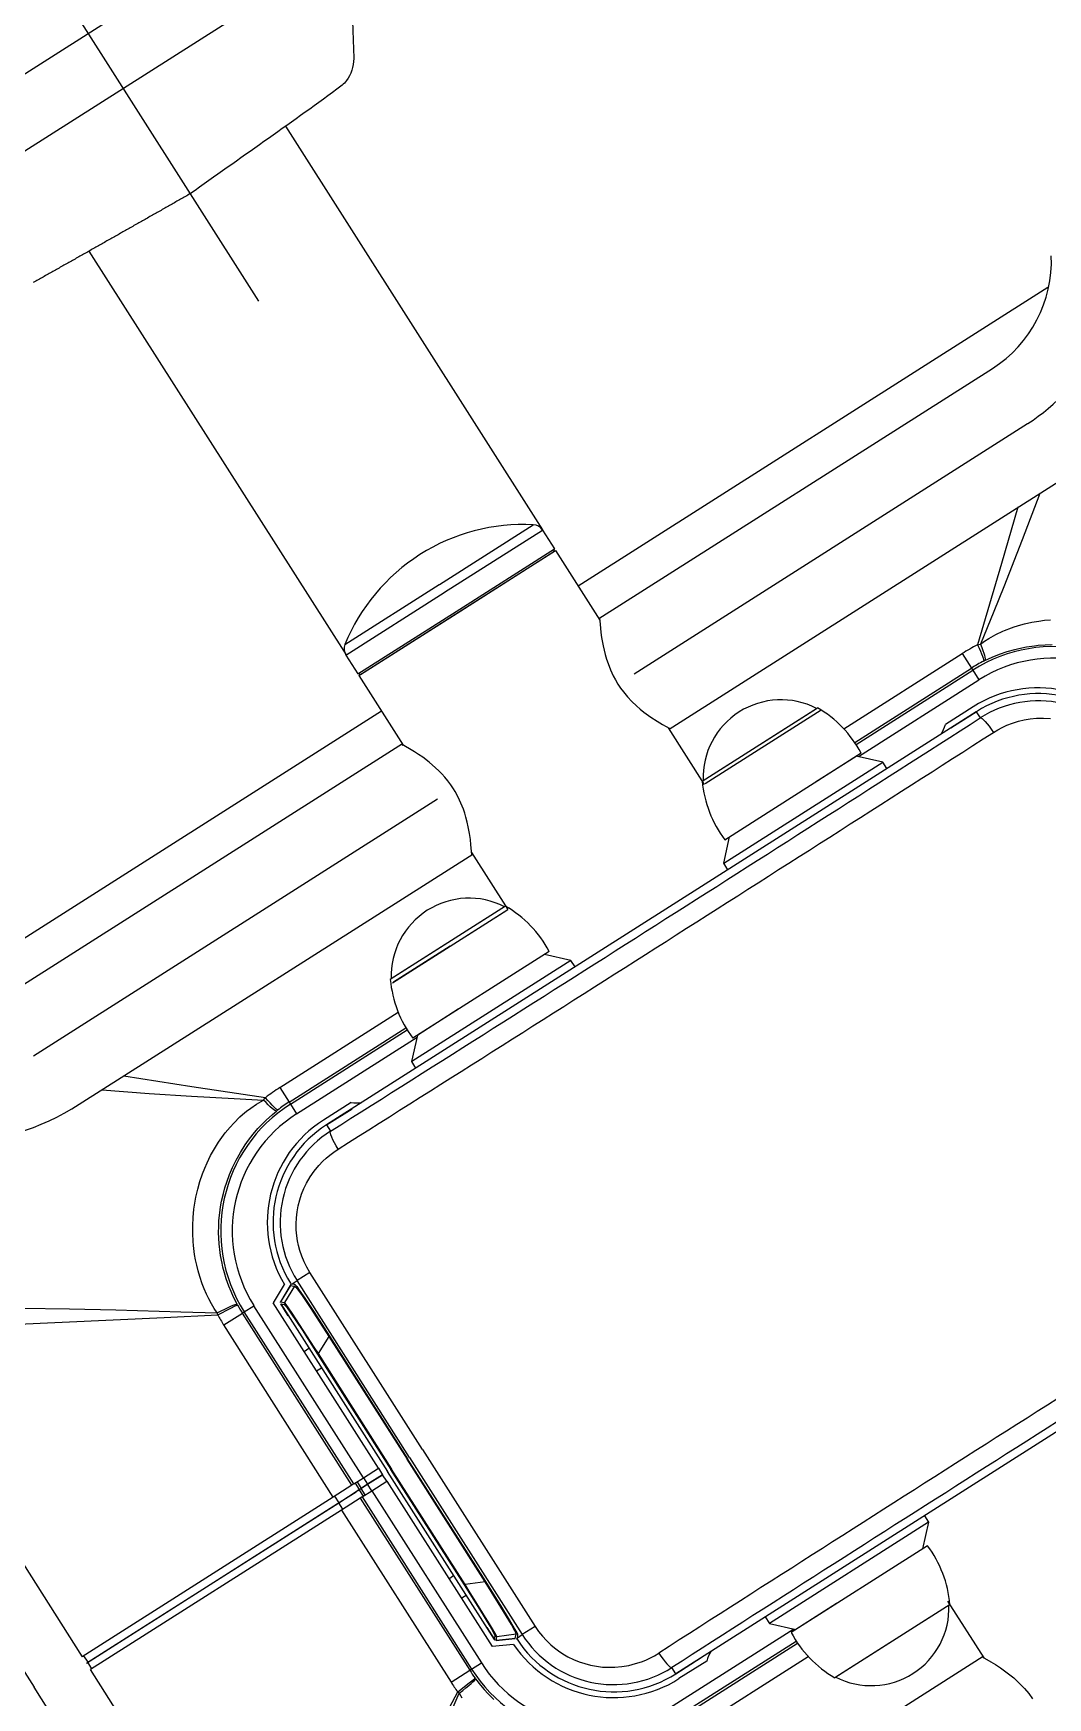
# Model space of a CAD drawing. Header units: millimetres. Extents: x 1145859089 to 1147511753, y -1047484727 to -1047247487.
# Drawn here: x 1146988969 to 1146989232.4, y -1047438780.4 to -1047438348 of the extents above; entities that cross this region are included whole.
import ezdxf
from ezdxf.xclip import XClip

# ---------------------------------------------------------------- set-up
doc = ezdxf.new("R2010")
doc.units = ezdxf.units.MM
doc.header["$LTSCALE"] = 100
doc.header["$MEASUREMENT"] = 0
doc.header["$XCLIPFRAME"] = 2
doc.linetypes.add('단지배치도$0$CENTER', pattern=[31, 30, -0.5, 0, -0.5])
doc.layers.get('0').update_dxf_attribs({"linetype": 'CONTINUOUS'})
doc.layers.add('XREF', color=135, linetype='CONTINUOUS')
doc.layers.add('단지배치도$0$W240910', color=135, linetype='CONTINUOUS')

# ---------------------------------------------------------------- blocks, each defined once
blk = doc.blocks.new('단지배치도$0$zw$9902')
at = {"layer": '단지배치도$0$W240910', "linetype": '단지배치도$0$CENTER', "ltscale": 50}
blk.add_line((59288.35, -67048.28), (58959.66, -66531.63), dxfattribs=at)
at = {"layer": '단지배치도$0$W240910', "linetype": '단지배치도$0$CENTER', "ltscale": 20}
for p, q in [((59044.92, -67105.32), (59443.17, -66851.96)), ((59385.78, -67145.08), (59487.98, -67080.06)), ((59229.78, -67244.32), (59334.74, -67177.55))]:
    blk.add_line(p, q, dxfattribs=at)
at = {"layer": '단지배치도$0$W240910', "linetype": 'ByBlock', "ltscale": 20}
for p, q in [((59285.18, -66972.62), (59221.08, -67013.4)), ((59295.28, -67002.82), (59362.01, -67107.7)), ((59244.21, -67035.26), (59310.96, -67140.18)), ((59493.19, -67044.74), (59371.25, -67122.32)), ((59376.66, -67130.73), (59478.86, -67065.71)), ((59394.91, -67159.42), (59497.11, -67094.4)), ((59491.11, -67098.22), (59486.53, -67110.26)), ((59485.47, -67101.8), (59481.18, -67116.4)), ((59335.25, -67121.83), (59359.59, -67106.34)), ((59336.57, -67123.88), (59361.97, -67107.73)), ((59361.97, -67107.73), (59365.08, -67112.61)), ((59314.3, -67145.51), (59365.35, -67113.04)), ((59339.56, -67128.85), (59365.08, -67112.61)), ((59364.93, -67113.31), (59365.08, -67112.61)), ((59365.35, -67113.04), (59376.86, -67131.14)), ((59486.53, -67110.26), (59481.77, -67122.44)), ((59339.83, -67129.27), (59364.93, -67113.31)), ((59481.18, -67116.4), (59474.96, -67137.55)), ((59335.13, -67121.9), (59335.25, -67121.83)), ((59310.68, -67137.46), (59335.13, -67121.9)), ((59310.92, -67140.2), (59336.45, -67123.96)), ((59336.45, -67123.96), (59336.57, -67123.88)), ((59481.77, -67122.44), (59479.19, -67128.88)), ((59314.03, -67145.09), (59339.56, -67128.85)), ((59314.72, -67145.24), (59339.83, -67129.27)), ((59479.19, -67128.88), (59475.73, -67137.37)), ((59376.86, -67131.13), (59376.83, -67130.62)), ((59376.83, -67130.62), (59376.94, -67132.21)), ((59376.94, -67132.21), (59377.17, -67134.36)), ((59377.17, -67134.36), (59377.35, -67135.67)), ((59479.69, -67134.89), (59481.51, -67134.01)), ((59481.51, -67134.01), (59481.94, -67133.82)), ((59481.94, -67133.82), (59483.82, -67133.08)), ((59483.82, -67133.08), (59484.46, -67132.86)), ((59484.46, -67132.86), (59486.24, -67132.32)), ((59486.24, -67132.32), (59487.18, -67132.07)), ((59487.18, -67132.07), (59489.03, -67131.67)), ((59489.03, -67131.67), (59490.9, -67131.35)), ((59490.9, -67131.35), (59492.39, -67131.17)), ((59492.39, -67131.17), (59493.9, -67131.05)), ((59377.35, -67135.67), (59377.73, -67137.83)), ((59377.73, -67137.83), (59378.25, -67140.02)), ((59474.96, -67137.55), (59475.73, -67137.37)), ((59475.73, -67137.37), (59476.81, -67136.6)), ((59476.81, -67136.6), (59477.93, -67135.88)), ((59477.93, -67135.88), (59479.69, -67134.89)), ((59482.68, -67139.29), (59484.68, -67138.72)), ((59484.68, -67138.72), (59485.66, -67138.48)), ((59485.66, -67138.48), (59487.69, -67138.07)), ((59487.69, -67138.07), (59489.73, -67137.76)), ((59489.73, -67137.76), (59490.75, -67137.65)), ((59490.75, -67137.65), (59492.55, -67137.51)), ((59492.55, -67137.51), (59494.35, -67137.46)), ((59310.92, -67140.2), (59314.03, -67145.09)), ((59378.25, -67140.02), (59378.6, -67141.22)), ((59378.6, -67141.22), (59379, -67142.42)), ((59379, -67142.42), (59379.62, -67144.01)), ((59440.26, -67159.37), (59470.98, -67139.82)), ((59470.98, -67139.82), (59473.38, -67143.59)), ((59476.56, -67141.77), (59476.9, -67141.6)), ((59476.9, -67141.6), (59478.78, -67140.74)), ((59478.78, -67140.74), (59480.71, -67139.96)), ((59480.71, -67139.96), (59482.68, -67139.29)), ((59314.72, -67145.24), (59314.03, -67145.09)), ((59314.3, -67145.51), (59325.82, -67163.61)), ((59379.62, -67144.01), (59380.35, -67145.57)), ((59380.35, -67145.57), (59380.94, -67146.67)), ((59380.94, -67146.67), (59381.59, -67147.74)), ((59381.59, -67147.74), (59382.27, -67148.77)), ((59443.06, -67162.87), (59473.38, -67143.59)), ((59443.42, -67163.4), (59473.72, -67144.12)), ((59444.02, -67166.57), (59475.33, -67146.65)), ((59473.38, -67143.59), (59473.72, -67144.12)), ((59473.72, -67144.12), (59475.33, -67146.65)), ((59382.27, -67148.77), (59383.01, -67149.76)), ((59383.01, -67149.76), (59384.08, -67151.04)), ((59384.08, -67151.04), (59385.23, -67152.26)), ((59320.21, -67154.79), (59198.27, -67232.37)), ((59385.23, -67152.26), (59386.44, -67153.4)), ((59386.44, -67153.4), (59387.38, -67154.22)), ((59387.38, -67154.22), (59388.34, -67154.99)), ((59388.34, -67154.99), (59390.12, -67156.29)), ((59390.12, -67156.29), (59391.77, -67157.38)), ((59403.46, -67172.94), (59433.41, -67153.89)), ((59403.46, -67172.94), (59433.15, -67154.05)), ((59434.36, -67154.47), (59404.26, -67173.62)), ((59474.65, -67154.91), (59445.12, -67173.7)), ((59473.85, -67153.64), (59466.65, -67158.22)), ((59468.05, -67159.11), (59474.65, -67154.91)), ((59474.65, -67154.91), (59475.68, -67156.53)), ((59391.77, -67157.38), (59393.18, -67158.24)), ((59393.18, -67158.24), (59395.08, -67159.31)), ((59394.63, -67159.06), (59404, -67173.79)), ((59395.08, -67159.31), (59394.63, -67159.06)), ((59479.08, -67160.29), (59480.21, -67159.61)), ((59480.21, -67159.61), (59481.38, -67159)), ((59481.38, -67159), (59482.58, -67158.45)), ((59482.58, -67158.45), (59484.06, -67157.88)), ((59484.06, -67157.88), (59485.57, -67157.41)), ((59485.57, -67157.41), (59487.11, -67157.04)), ((59487.11, -67157.04), (59488.67, -67156.78)), ((59488.67, -67156.78), (59490.24, -67156.63)), ((59490.24, -67156.63), (59492.08, -67156.59)), ((59492.08, -67156.59), (59493.92, -67156.69)), ((59223.41, -67228.23), (59325.61, -67163.21)), ((59327.48, -67164.56), (59325.36, -67163.36)), ((59325.36, -67163.36), (59325.81, -67163.61)), ((59328.72, -67165.32), (59327.48, -67164.56)), ((59329.76, -67166), (59328.72, -67165.32)), ((59330.87, -67166.76), (59329.76, -67166)), ((59332.54, -67168.03), (59330.87, -67166.76)), ((59334.22, -67169.46), (59332.54, -67168.03)), ((59335.03, -67170.23), (59334.22, -67169.46)), ((59409.04, -67194.28), (59450.38, -67167.98)), ((59409.3, -67188.19), (59444.74, -67165.64)), ((59432.93, -67173.16), (59443.48, -67166.45)), ((59450.38, -67167.98), (59443.48, -67166.45)), ((59451.45, -67169.67), (59450.38, -67167.98)), ((59445.12, -67173.7), (59305.91, -67262.26)), ((59335.82, -67171.03), (59335.03, -67170.23)), ((59336.65, -67171.95), (59335.82, -67171.03)), ((59337.43, -67172.91), (59336.65, -67171.95)), ((59338.17, -67173.9), (59337.43, -67172.91)), ((59338.86, -67174.93), (59338.17, -67173.9)), ((59339.28, -67175.62), (59338.86, -67174.93)), ((59340.09, -67177.1), (59339.28, -67175.62)), ((59340.82, -67178.66), (59340.09, -67177.1)), ((59341.44, -67180.25), (59340.82, -67178.66)), ((59341.8, -67181.29), (59341.44, -67180.25)), ((59342.11, -67182.33), (59341.8, -67181.29)), ((59342.44, -67183.6), (59342.11, -67182.33)), ((59342.72, -67184.84), (59342.44, -67183.6)), ((59343.03, -67186.54), (59342.72, -67184.84)), ((59343.25, -67188.09), (59343.03, -67186.54)), ((59343.41, -67189.46), (59343.25, -67188.09)), ((59343.61, -67192.05), (59343.41, -67189.46)), ((59409.04, -67194.28), (59410.57, -67187.38)), ((59241.66, -67256.91), (59343.86, -67191.89)), ((59343.58, -67191.53), (59352.95, -67206.26)), ((59343.58, -67191.54), (59343.61, -67192.05)), ((59410.11, -67195.97), (59409.04, -67194.28)), ((59352.41, -67205.42), (59322.46, -67224.47)), ((59352.41, -67205.42), (59322.72, -67224.3)), ((59337.97, -67215.79), (59352.95, -67206.26)), ((59337.97, -67215.79), (59352.69, -67206.43)), ((59323, -67225.31), (59337.97, -67215.79)), ((59337.97, -67215.79), (59323.26, -67225.15)), ((59369.38, -67219.51), (59328.04, -67245.81)), ((59363.74, -67217.17), (59328.31, -67239.72)), ((59369.38, -67219.51), (59362.48, -67217.98)), ((59370.45, -67221.2), (59369.38, -67219.51)), ((59293.8, -67252.54), (59324.52, -67233)), ((59340.12, -67232.2), (59329.57, -67238.91)), ((59296.2, -67256.31), (59326.51, -67237.02)), ((59296.54, -67256.84), (59326.84, -67237.57)), ((59298.14, -67259.37), (59329.45, -67239.46)), ((59328.04, -67245.81), (59329.57, -67238.91)), ((59329.11, -67247.5), (59328.04, -67245.81)), ((59253.22, -67249.55), (59270.91, -67252.26)), ((59247.59, -67253.14), (59259.83, -67254.06)), ((59259.83, -67254.06), (59270.87, -67254.79)), ((59270.87, -67254.79), (59281.9, -67255.42)), ((59270.91, -67252.26), (59290.05, -67255.18)), ((59281.9, -67255.42), (59289.57, -67255.8)), ((59287.74, -67256.88), (59289.57, -67255.8)), ((59289.57, -67255.8), (59290.05, -67255.18)), ((59293.8, -67252.54), (59296.2, -67256.31)), ((59281.79, -67261.8), (59283.41, -67260.2)), ((59283.41, -67260.2), (59284.1, -67259.59)), ((59284.1, -67259.59), (59285.15, -67258.72)), ((59285.15, -67258.72), (59286.23, -67257.9)), ((59286.23, -67257.9), (59287.74, -67256.88)), ((59290.21, -67261.02), (59291.83, -67259.55)), ((59291.83, -67259.55), (59292.91, -67258.65)), ((59292.91, -67258.65), (59293.2, -67258.42)), ((59296.2, -67256.31), (59296.54, -67256.84)), ((59296.54, -67256.84), (59298.14, -67259.37)), ((59312.3, -67256.41), (59305.1, -67261)), ((59305.91, -67262.26), (59312.52, -67258.06)), ((59278.71, -67265.5), (59279.6, -67264.33)), ((59279.6, -67264.33), (59280.86, -67262.81)), ((59280.86, -67262.81), (59281.79, -67261.8)), ((59286.83, -67264.69), (59288.08, -67263.22)), ((59288.08, -67263.22), (59288.6, -67262.65)), ((59288.6, -67262.65), (59290.21, -67261.02)), ((59305.91, -67262.26), (59306.94, -67263.88)), ((59276.28, -67269.33), (59277.05, -67268)), ((59277.05, -67268), (59277.88, -67266.71)), ((59277.88, -67266.71), (59278.71, -67265.5)), ((59283.52, -67269.42), (59284.76, -67267.47)), ((59284.76, -67267.47), (59285.65, -67266.21)), ((59285.65, -67266.21), (59286.83, -67264.69)), ((59307.8, -67269.3), (59308.91, -67268.55)), ((59274.27, -67273.51), (59274.89, -67272.09)), ((59274.89, -67272.09), (59275.8, -67270.23)), ((59275.8, -67270.23), (59276.28, -67269.33)), ((59281.49, -67273.29), (59282.39, -67271.43)), ((59282.39, -67271.43), (59283.52, -67269.42)), ((59302.7, -67274.26), (59303.87, -67272.83)), ((59303.87, -67272.83), (59304.96, -67271.68)), ((59304.96, -67271.68), (59305.83, -67270.87)), ((59305.83, -67270.87), (59306.73, -67270.11)), ((59306.73, -67270.11), (59307.8, -67269.3)), ((59272.45, -67278.98), (59273.03, -67276.95)), ((59273.03, -67276.95), (59273.7, -67274.96)), ((59273.7, -67274.96), (59274.27, -67273.51)), ((59279.51, -67278.57), (59279.97, -67277.11)), ((59279.97, -67277.11), (59280.68, -67275.18)), ((59280.68, -67275.18), (59281.49, -67273.29)), ((59300.03, -67278.78), (59300.72, -67277.37)), ((59300.72, -67277.37), (59301.65, -67275.77)), ((59301.65, -67275.77), (59302.7, -67274.26)), ((59271.69, -67282.59), (59271.98, -67281.04)), ((59271.98, -67281.04), (59272.45, -67278.98)), ((59278.65, -67282.07), (59279.1, -67280.06)), ((59279.1, -67280.06), (59279.51, -67278.57)), ((59298.55, -67283.26), (59298.94, -67281.74)), ((59298.94, -67281.74), (59299.44, -67280.24)), ((59299.44, -67280.24), (59300.03, -67278.78)), ((59271.25, -67286.28), (59271.46, -67284.16)), ((59271.46, -67284.16), (59271.69, -67282.59)), ((59277.97, -67287.13), (59278.16, -67285.1)), ((59278.16, -67285.1), (59278.38, -67283.58)), ((59278.38, -67283.58), (59278.65, -67282.07)), ((59298.08, -67286.37), (59298.26, -67284.81)), ((59298.26, -67284.81), (59298.55, -67283.26)), ((59271.14, -67288.39), (59271.25, -67286.28)), ((59271.14, -67290.49), (59271.14, -67288.39)), ((59271.25, -67292.58), (59271.14, -67290.49)), ((59277.88, -67290.17), (59277.9, -67288.65)), ((59277.92, -67291.69), (59277.88, -67290.17)), ((59277.9, -67288.65), (59277.97, -67287.13)), ((59298.01, -67287.94), (59298.08, -67286.37)), ((59298.04, -67289.51), (59298.01, -67287.94)), ((59298.18, -67291.07), (59298.04, -67289.51)), ((59271.34, -67293.62), (59271.25, -67292.58)), ((59271.64, -67295.92), (59271.34, -67293.62)), ((59278.02, -67293.19), (59277.92, -67291.69)), ((59278.27, -67295.43), (59278.02, -67293.19)), ((59298.37, -67292.36), (59298.18, -67291.07)), ((59298.64, -67293.63), (59298.37, -67292.36)), ((59298.98, -67294.89), (59298.64, -67293.63)), ((59271.88, -67297.33), (59271.64, -67295.92)), ((59272.18, -67298.7), (59271.88, -67297.33)), ((59272.55, -67300.17), (59272.18, -67298.7)), ((59278.38, -67296.18), (59278.27, -67295.43)), ((59278.77, -67298.22), (59278.38, -67296.18)), ((59279, -67299.23), (59278.77, -67298.22)), ((59299.49, -67296.38), (59298.98, -67294.89)), ((59300.09, -67297.82), (59299.49, -67296.38)), ((59300.79, -67299.22), (59300.09, -67297.82)), ((59272.97, -67301.63), (59272.55, -67300.17)), ((59273.62, -67303.54), (59272.97, -67301.63)), ((59279.39, -67300.73), (59279, -67299.23)), ((59279.84, -67302.21), (59279.39, -67300.73)), ((59280.54, -67304.16), (59279.84, -67302.21)), ((59296.54, -67303.42), (59296.96, -67303.51)), ((59296.96, -67303.51), (59298.24, -67302.7)), ((59301.58, -67300.57), (59298.24, -67302.7)), ((59327.49, -67348.68), (59298.24, -67302.7)), ((59301.58, -67300.57), (59300.79, -67299.22)), ((59330.84, -67346.55), (59301.58, -67300.57)), ((59274.15, -67304.87), (59273.62, -67303.54)), ((59274.72, -67306.19), (59274.15, -67304.87)), ((59275.35, -67307.48), (59274.72, -67306.19)), ((59276.01, -67308.73), (59275.35, -67307.48)), ((59281.11, -67305.58), (59280.54, -67304.16)), ((59281.74, -67306.98), (59281.11, -67305.58)), ((59282.69, -67308.84), (59281.74, -67306.98)), ((59294.94, -67303.69), (59292.06, -67308.49)), ((59296.54, -67303.94), (59293.98, -67308.2)), ((59293.99, -67308.2), (59296.55, -67303.94)), ((59297.62, -67304.18), (59294.95, -67308.42)), ((59296.54, -67303.94), (59296.97, -67304.04)), ((59296.96, -67303.51), (59297.61, -67303.66)), ((59296.97, -67304.04), (59297.62, -67304.18)), ((59297.61, -67303.66), (59297.65, -67303.67)), ((59297.62, -67304.18), (59297.64, -67304.18)), ((59297.64, -67304.18), (59297.69, -67304.21)), ((59297.65, -67303.67), (59297.75, -67303.77)), ((59297.69, -67304.21), (59297.94, -67304.44)), ((59297.75, -67303.77), (59298.16, -67304.28)), ((59297.94, -67304.44), (59298.29, -67304.86)), ((59298.16, -67304.28), (59298.79, -67305.15)), ((59298.29, -67304.86), (59299.39, -67306.34)), ((59298.79, -67305.15), (59300.27, -67307.31)), ((59299.39, -67306.34), (59301.64, -67309.66)), ((59300.27, -67307.31), (59302.68, -67310.95)), ((59226.63, -67309.84), (59239.18, -67310.06)), ((59239.18, -67310.06), (59251.21, -67310.32)), ((59251.21, -67310.32), (59268.07, -67310.78)), ((59263.76, -67312.26), (59277.64, -67311.6)), ((59268.07, -67310.78), (59277.46, -67311.08)), ((59276.72, -67309.93), (59276.01, -67308.73)), ((59277.46, -67311.08), (59276.72, -67309.93)), ((59277.64, -67311.6), (59277.46, -67311.08)), ((59277.64, -67311.6), (59281.02, -67309.84)), ((59279.19, -67314.22), (59284.04, -67311.14)), ((59281.02, -67309.84), (59282.18, -67309.28)), ((59282.18, -67309.28), (59282.69, -67309.07)), ((59282.8, -67309.04), (59282.69, -67308.84)), ((59282.69, -67309.07), (59282.77, -67309.04)), ((59282.77, -67309.04), (59282.8, -67309.04)), ((59284.04, -67311.14), (59284.53, -67310.82)), ((59312.49, -67355.86), (59284.04, -67311.14)), ((59284.53, -67310.82), (59287.06, -67309.22)), ((59312.98, -67355.54), (59284.53, -67310.82)), ((59315.51, -67353.93), (59287.06, -67309.22)), ((59319.4, -67351.46), (59292.06, -67308.49)), ((59293.98, -67308.2), (59294.95, -67308.42)), ((59295.98, -67311.85), (59293.99, -67308.73)), ((59293.99, -67308.73), (59321.73, -67352.34)), ((59293.99, -67308.73), (59294.96, -67308.95)), ((59294.95, -67308.42), (59294.98, -67308.45)), ((59294.96, -67308.95), (59294.99, -67308.96)), ((59294.98, -67308.45), (59295.33, -67308.91)), ((59294.99, -67308.96), (59295.09, -67309.06)), ((59295.09, -67309.06), (59295.5, -67309.56)), ((59295.33, -67308.91), (59296.88, -67311.2)), ((59295.5, -67309.56), (59296.65, -67311.18)), ((59296.65, -67311.18), (59299.54, -67315.52)), ((59296.88, -67311.2), (59302.64, -67320.01)), ((59301.64, -67309.66), (59304.96, -67314.78)), ((59302.68, -67310.95), (59306.66, -67317.15)), ((59223.97, -67314.09), (59263.76, -67312.26)), ((59307.64, -67358.94), (59279.19, -67314.22)), ((59299.54, -67315.52), (59303.57, -67321.78)), ((59304.96, -67314.78), (59306.51, -67317.24)), ((59535.84, -67316.29), (59396.62, -67404.85)), ((59189.72, -67317.51), (59242.46, -67400.41)), ((59300.07, -67321.09), (59301.34, -67320.28)), ((59302.64, -67320.01), (59303.72, -67321.68)), ((59306.51, -67317.24), (59303.72, -67321.68)), ((59306.66, -67317.15), (59306.51, -67317.24)), ((59306.51, -67317.24), (59326.8, -67349.12)), ((59306.66, -67317.15), (59326.95, -67349.03)), ((59303.72, -67321.68), (59303.57, -67321.78)), ((59303.57, -67321.78), (59322.64, -67351.76)), ((59303.72, -67321.68), (59322.8, -67351.67)), ((59177.48, -67325.87), (59229.96, -67408.36)), ((59303.29, -67326.15), (59304.56, -67325.34)), ((59330.84, -67346.55), (59360.09, -67392.53)), ((59347.08, -67381), (59326.8, -67349.12)), ((59347.23, -67380.91), (59326.95, -67349.03)), ((59327.49, -67348.68), (59356.75, -67394.66)), ((59312.98, -67355.54), (59315.51, -67353.93)), ((59313.33, -67355.32), (59314.4, -67357.01)), ((59313.83, -67355.01), (59314.9, -67356.69)), ((59315.51, -67353.93), (59319.4, -67351.46)), ((59315.51, -67353.93), (59316.58, -67355.62)), ((59320.47, -67353.15), (59316.58, -67355.62)), ((59316.58, -67355.62), (59320.47, -67353.15)), ((59320.47, -67353.15), (59316.58, -67355.62)), ((59316.58, -67355.62), (59320.47, -67353.15)), ((59320.47, -67353.15), (59316.58, -67355.62)), ((59316.58, -67355.62), (59320.47, -67353.15)), ((59320.47, -67353.15), (59316.58, -67355.62)), ((59316.58, -67355.62), (59320.47, -67353.15)), ((59317.66, -67357.31), (59321.54, -67354.84)), ((59319.4, -67351.46), (59320.47, -67353.15)), ((59321.54, -67354.84), (59320.47, -67353.15)), ((59321.54, -67354.84), (59348.88, -67397.8)), ((59349.48, -67395.96), (59321.73, -67352.34)), ((59341.72, -67381.75), (59322.64, -67351.76)), ((59341.87, -67381.65), (59322.8, -67351.67)), ((59307.64, -67358.94), (59242.46, -67400.41)), ((59312.49, -67355.86), (59307.64, -67358.94)), ((59308, -67358.71), (59309.07, -67360.4)), ((59308.71, -67360.63), (59313.56, -67357.54)), ((59308.72, -67360.63), (59313.56, -67357.54)), ((59308.72, -67360.63), (59313.56, -67357.54)), ((59308.72, -67360.63), (59313.56, -67357.54)), ((59309.07, -67360.4), (59314.4, -67357.01)), ((59309.07, -67360.4), (59314.4, -67357.01)), ((59309.07, -67360.4), (59314.4, -67357.01)), ((59309.07, -67360.4), (59314.4, -67357.01)), ((59314.64, -67359.23), (59309.79, -67362.31)), ((59312.98, -67355.54), (59312.49, -67355.86)), ((59314.06, -67357.23), (59313.56, -67357.54)), ((59314.06, -67357.23), (59313.56, -67357.54)), ((59314.06, -67357.23), (59313.56, -67357.54)), ((59314.06, -67357.23), (59313.56, -67357.54)), ((59314.06, -67357.23), (59316.58, -67355.62)), ((59314.06, -67357.23), (59316.58, -67355.62)), ((59314.06, -67357.23), (59316.58, -67355.62)), ((59314.06, -67357.23), (59316.58, -67355.62)), ((59314.4, -67357.01), (59314.9, -67356.69)), ((59314.4, -67357.01), (59314.9, -67356.69)), ((59314.4, -67357.01), (59314.9, -67356.69)), ((59314.4, -67357.01), (59314.9, -67356.69)), ((59315.48, -67358.69), (59314.4, -67357.01)), ((59315.13, -67358.92), (59314.64, -67359.23)), ((59314.64, -67359.23), (59343.08, -67403.95)), ((59316.58, -67355.62), (59314.9, -67356.69)), ((59316.58, -67355.62), (59314.9, -67356.69)), ((59316.58, -67355.62), (59314.9, -67356.69)), ((59316.58, -67355.62), (59314.9, -67356.69)), ((59315.97, -67358.38), (59314.9, -67356.69)), ((59315.13, -67358.92), (59317.66, -67357.31)), ((59315.13, -67358.92), (59343.58, -67403.63)), ((59317.66, -67357.31), (59316.58, -67355.62)), ((59317.66, -67357.31), (59346.11, -67402.03)), ((59243.53, -67402.1), (59308.71, -67360.63)), ((59243.53, -67402.1), (59308.72, -67360.63)), ((59243.53, -67402.1), (59308.72, -67360.63)), ((59243.53, -67402.1), (59308.72, -67360.63)), ((59243.89, -67401.87), (59309.07, -67360.4)), ((59243.89, -67401.87), (59309.07, -67360.4)), ((59243.89, -67401.87), (59309.07, -67360.4)), ((59243.89, -67401.87), (59309.07, -67360.4)), ((59309.79, -67362.31), (59244.6, -67403.78)), ((59310.15, -67362.09), (59309.07, -67360.4)), ((59309.79, -67362.31), (59338.24, -67407.03)), ((59461.17, -67363.79), (59462.24, -67365.48)), ((59462.24, -67365.48), (59420.9, -67391.78)), ((59462.24, -67365.48), (59460.71, -67372.38)), ((59461.97, -67371.57), (59426.54, -67394.12)), ((59337.65, -67380.15), (59338.91, -67379.34)), ((59347.08, -67381), (59341.87, -67381.65)), ((59347.23, -67380.91), (59347.08, -67381)), ((59348.65, -67383.46), (59347.08, -67381)), ((59351.15, -67387.15), (59347.23, -67380.91)), ((59340.87, -67385.21), (59342.13, -67384.4)), ((59341.87, -67381.65), (59341.72, -67381.75)), ((59345.68, -67388.05), (59341.72, -67381.75)), ((59342.93, -67383.35), (59341.87, -67381.65)), ((59348.47, -67392.29), (59342.93, -67383.35)), ((59351.88, -67388.63), (59348.65, -67383.46)), ((59348.38, -67392.51), (59345.68, -67388.05)), ((59353.43, -67390.86), (59351.15, -67387.15)), ((59353.93, -67392.08), (59351.88, -67388.63)), ((59438.35, -67386.6), (59427.8, -67393.31)), ((59467.82, -67386.82), (59437.87, -67405.87)), ((59467.82, -67386.82), (59438.13, -67405.71)), ((59476.65, -67400.7), (59467.28, -67385.97)), ((59347.5, -67392.84), (59349.48, -67395.95)), ((59349.37, -67394.24), (59348.38, -67392.51)), ((59349.88, -67394.67), (59348.47, -67392.29)), ((59349.65, -67394.82), (59349.37, -67394.24)), ((59354.76, -67393.12), (59353.43, -67390.86)), ((59354.81, -67393.7), (59353.93, -67392.08)), ((59355.28, -67394.07), (59354.76, -67393.12)), ((59355.04, -67394.19), (59354.81, -67393.7)), ((59355.15, -67394.52), (59355.04, -67394.19)), ((59355.57, -67394.65), (59355.28, -67394.07)), ((59360.09, -67392.53), (59356.75, -67394.66)), ((59360.09, -67392.53), (59360.98, -67393.83)), ((59360.98, -67393.83), (59361.95, -67395.05)), ((59395.95, -67413.11), (59427.26, -67393.19)), ((59419.82, -67390.09), (59420.9, -67391.78)), ((59420.9, -67391.78), (59427.8, -67393.31)), ((59354.45, -67397.23), (59348.88, -67397.8)), ((59349.48, -67395.96), (59349.7, -67394.99)), ((59349.7, -67394.95), (59349.65, -67394.82)), ((59349.7, -67394.99), (59349.7, -67394.95)), ((59350.16, -67395.18), (59349.88, -67394.67)), ((59349.95, -67396.19), (59350.17, -67395.21)), ((59354.9, -67395.67), (59349.95, -67396.19)), ((59349.96, -67396.18), (59354.91, -67395.67)), ((59350.17, -67395.21), (59350.16, -67395.18)), ((59355.14, -67394.59), (59350.17, -67395.21)), ((59354.9, -67395.67), (59354.99, -67395.25)), ((59354.99, -67395.25), (59355.14, -67394.59)), ((59355.14, -67394.59), (59355.15, -67394.58)), ((59355.15, -67394.58), (59355.15, -67394.52)), ((59355.37, -67395.9), (59355.47, -67395.48)), ((59355.47, -67395.48), (59356.75, -67394.66)), ((59355.47, -67395.48), (59355.61, -67394.82)), ((59355.61, -67394.79), (59355.57, -67394.65)), ((59355.61, -67394.82), (59355.61, -67394.79)), ((59361.95, -67395.05), (59363, -67396.21)), ((59363, -67396.21), (59364.13, -67397.3)), ((59364.13, -67397.3), (59365.13, -67398.14)), ((59365.13, -67398.14), (59366.17, -67398.92)), ((59397.56, -67415.64), (59427.86, -67396.36)), ((59397.9, -67416.17), (59428.21, -67396.89)), ((59242.82, -67400.18), (59243.89, -67401.87)), ((59244.96, -67403.55), (59243.89, -67401.87)), ((59343.58, -67403.63), (59346.11, -67402.03)), ((59366.17, -67398.92), (59367.25, -67399.65)), ((59367.25, -67399.65), (59368.61, -67400.43)), ((59368.61, -67400.43), (59370.02, -67401.13)), ((59370.02, -67401.13), (59371.47, -67401.72)), ((59371.47, -67401.72), (59372.96, -67402.22)), ((59372.96, -67402.22), (59374.48, -67402.62)), ((59374.24, -67465.31), (59476.44, -67400.29)), ((59374.48, -67402.62), (59376.03, -67402.91)), ((59376.03, -67402.91), (59377.59, -67403.09)), ((59382.58, -67402.98), (59384.4, -67402.67)), ((59384.4, -67402.67), (59386.18, -67402.22)), ((59386.18, -67402.22), (59387.69, -67401.72)), ((59387.69, -67401.72), (59388.79, -67401.28)), ((59388.79, -67401.28), (59389.87, -67400.78)), ((59389.87, -67400.78), (59391.05, -67400.16)), ((59391.05, -67400.16), (59392.2, -67399.47)), ((59396.63, -67404.85), (59403.23, -67400.65)), ((59404.63, -67401.54), (59397.43, -67406.12)), ((59400.29, -67419.94), (59431.02, -67400.39)), ((59476.65, -67400.7), (59476.2, -67400.45)), ((59476.2, -67400.45), (59478.45, -67401.73)), ((59478.45, -67401.73), (59479.63, -67402.46)), ((59479.63, -67402.46), (59480.94, -67403.32)), ((59297.34, -67486.68), (59244.6, -67403.78)), ((59338.24, -67407.03), (59343.08, -67403.95)), ((59339.96, -67409.55), (59342.98, -67407.23)), ((59342.98, -67407.23), (59343.98, -67406.42)), ((59343.08, -67403.95), (59343.58, -67403.63)), ((59343.98, -67406.42), (59344.39, -67406.05)), ((59344.39, -67406.05), (59344.44, -67405.98)), ((59344.44, -67405.98), (59344.46, -67405.96)), ((59344.46, -67405.96), (59344.59, -67406.15)), ((59344.59, -67406.15), (59345.88, -67407.79)), ((59377.59, -67403.09), (59379.17, -67403.17)), ((59379.17, -67403.17), (59380.74, -67403.15)), ((59380.74, -67403.15), (59382.58, -67402.98)), ((59396.62, -67404.85), (59395.59, -67403.23)), ((59480.94, -67403.32), (59482.34, -67404.32)), ((59482.34, -67404.32), (59483.35, -67405.1)), ((59483.35, -67405.1), (59484.36, -67405.94)), ((59484.36, -67405.94), (59485.17, -67406.66)), ((59485.17, -67406.66), (59485.96, -67407.42)), ((59284.59, -67494.22), (59229.96, -67408.36)), ((59333.48, -67421.84), (59339.96, -67409.55)), ((59336.64, -67418.56), (59340.35, -67409.93)), ((59339.96, -67409.55), (59340.35, -67409.93)), ((59340.35, -67409.93), (59341.08, -67411.09)), ((59345.88, -67407.79), (59346.87, -67408.95)), ((59346.87, -67408.95), (59347.92, -67410.08)), ((59347.92, -67410.08), (59349.39, -67411.53)), ((59485.96, -67407.42), (59487.14, -67408.66)), ((59487.14, -67408.66), (59488.25, -67409.98)), ((59488.25, -67409.98), (59489.24, -67411.34))]:
    blk.add_line(p, q, dxfattribs=at)
at = {"layer": '단지배치도$0$W240910'}
for radius in [11431.38, 11931.38]:
    blk.add_arc((57394.29, -57699.4), radius, 251.62775, 321.418131, dxfattribs=at)
at = {"layer": '단지배치도$0$W240910', "linetype": 'ByBlock', "ltscale": 20}
for centre, radius, start, end in [((59461.15, -67037.87), 33, 302.4639, 2.4639), ((59357, -67156.27), 50, 87.0283, 122.4639), ((59359.44, -67109.34), 3, 32.4639, 87.0283), ((59357, -67156.27), 50, 122.4639, 157.8995), ((59313.46, -67138.59), 3, 157.8995, 212.4639), ((59496.72, -67180.27), 47.94, 116.9867, 122.467), ((59494.71, -67177.11), 39.1, 32.4639, 122.4639), ((59493.79, -67175.67), 38.03, 116.9422, 122.4639), ((59494.71, -67177.11), 36.1, 32.4639, 122.4639), ((59423.91, -67172.02), 20.2, 62.7973, 122.4639), ((59490.76, -67180.22), 31.5, 34.163, 122.4639), ((59490.76, -67180.22), 30, 33.0468, 122.4639), ((59490.84, -67180.18), 28.09, 32.4758, 122.6439), ((59423.91, -67172.02), 20.2, 122.4639, 182.1302), ((59418.29, -67179.8), 30, 28.1559, 59.7359), ((44240.14, -43394.5), 28226.86, 302.260891, 302.666857), ((43987.2, -42996.92), 28703.08, 302.262578, 302.665163), ((59457.17, -67155.37), 9.9, 327.1, 343.2244), ((59433.34, -67170.23), 30, 185.1919, 216.7719), ((59342.91, -67223.55), 20.2, 62.7975, 122.4639), ((59342.91, -67223.55), 20.2, 122.4639, 182.1304), ((59337.29, -67231.33), 30, 28.1559, 59.7359), ((59352.34, -67221.76), 30, 185.1919, 216.7719), ((59319.53, -67292.99), 47.94, 122.4607, 127.9411), ((59205.69, -67200.38), 67, 242.4639, 302.4639), ((59317.52, -67289.84), 39.1, 122.4639, 212.4639), ((59317.52, -67289.84), 36.1, 122.4639, 212.4639), ((59316.61, -67288.39), 38.03, 122.4638, 127.9856), ((59313.73, -67246.62), 9.9, 261.7033, 277.8384), ((59322.01, -67287.57), 31.5, 122.4639, 210.7647), ((59322.01, -67287.57), 30, 122.4639, 211.8809), ((59321.94, -67287.63), 28.09, 122.2838, 212.4518), ((74884.07, -91562.84), 28703.08, 122.262583, 122.665168), ((74631.14, -91165.26), 28226.86, 122.260889, 122.666855), ((59296.12, -67303.68), 0.5, 329.0289, 31.8818), ((59296.11, -67303.68), 0.5, 329.0549, 31.8618), ((59320.08, -67288.21), 48.46, 208.856, 212.4636), ((59316.5, -67290.49), 38.47, 208.8331, 212.4639), ((59294.41, -67308.46), 0.5, 149.0289, 212.4639), ((59294.41, -67308.46), 0.499, 148.9497, 212.5488), ((59437.94, -67389.53), 30, 5.1919, 36.7719), ((59447.36, -67387.74), 20.2, 302.4639, 2.1302), ((59452.99, -67379.96), 30, 208.1559, 239.7359), ((59349.91, -67395.69), 0.5, 212.4639, 275.8988), ((59349.9, -67395.69), 0.499, 212.3789, 275.978), ((59380.52, -67379.54), 31.5, 214.163, 302.4639), ((59354.95, -67396.17), 0.5, 33.0659, 95.8728), ((59354.96, -67396.17), 0.5, 33.0459, 95.8988), ((59380.52, -67379.54), 30, 213.0468, 302.4639), ((59380.44, -67379.58), 28.09, 212.476, 302.6439), ((59376.57, -67382.65), 36.1, 212.4639, 302.4639), ((59414.11, -67404.39), 9.9, 147.0893, 163.2244), ((59379.13, -67381.02), 48.46, 212.4642, 216.0718), ((59375.55, -67383.3), 38.47, 212.4639, 216.0946), ((59376.57, -67382.65), 39.1, 212.4639, 302.4639), ((59447.36, -67387.74), 20.2, 242.7973, 302.4639)]:
    blk.add_arc(centre, radius, start, end, dxfattribs=at)
at = {"layer": '단지배치도$0$W240910', "linetype": '단지배치도$0$CENTER', "ltscale": 20}
blk.add_arc((59461.15, -67037.87), 50, 302.4639, 2.4639, dxfattribs=at)
at = {"layer": '단지배치도$0$W240910', "linetype": 'ByBlock', "ltscale": 20, "extrusion": (0, 0, -1)}
for centre, major_axis, ratio, start_param, end_param in [((59472, -67132.89), (-4.54, 8.91), 0.063046, 2.152691, 3.089128), ((59472.42, -67132.68), (-4.43, 8.96), 0.1077, 2.174088, 3.088926), ((59478.37, -67160.74), (-2.7, 4.21), 0.168068, 0.021249, 1.571427), ((59286.72, -67250.82), (-6.24, 7.81), 0.1077, 3.194259, 4.109097), ((59287.09, -67250.53), (-6.15, 7.89), 0.063045, 3.194057, 4.130494), ((59309.62, -67268.1), (-2.67, 4.23), 0.168067, 4.711747, 6.261936), ((59297.19, -67303.92), (0.109, 0.488), 0.999562, 0.785617, 1.892415), ((59273.92, -67313.62), (8.79, 4.76), 0.060178, 5.159433, 6.230729), ((59295.38, -67308.68), (0.109, 0.488), 0.999562, 3.92721, 5.034008)]:
    blk.add_ellipse(centre, major_axis=major_axis, ratio=ratio, start_param=start_param, end_param=end_param, dxfattribs=at)
at = {"layer": '단지배치도$0$W240910', "linetype": 'ByBlock', "ltscale": 20}
for centre, major_axis, ratio, start_param, end_param in [((59350.12, -67394.72), (0.488, -0.108), 0.999562, 3.92721, 5.034008), ((59355.19, -67395.09), (0.488, -0.108), 0.999562, 0.785617, 1.892415), ((59392.91, -67399.01), (2.7, -4.21), 0.168067, 4.711747, 6.261936), ((59336.55, -67412.06), (8.04, 5.95), 0.060178, 5.159433, 6.230729)]:
    blk.add_ellipse(centre, major_axis=major_axis, ratio=ratio, start_param=start_param, end_param=end_param, dxfattribs=at)
blk.add_open_spline([(59311.82, -66964.08), (59312.09, -66964.4), (59312.31, -66971.13), (59312.85, -66978.46), (59312.99, -66986.97), (59312.02, -66990.63), (59297.02, -67001.81), (59283.23, -67011.25), (59270.56, -67020.32)], degree=3, knots=[0, 0, 0, 0, 1.099982, 20.542667, 21.27525, 27.305259, 30.651338, 77.40869, 77.40869, 77.40869, 77.40869], dxfattribs=at)
blk.add_rational_spline([(59270.56, -67020.32), (59250.17, -67031.91), (59229.74, -67043.43)], [1, 0.999998462546, 1], degree=2, dxfattribs=at)
blk = doc.blocks.new('단지배치도')
blk.add_blockref('단지배치도$0$zw$9902', (141034.19, 142437.16))

msp = doc.modelspace()

# ---------------------------------------------------------------- block references
at = {"layer": 'XREF'}
ref = msp.add_blockref('단지배치도', (1146788705.034274, -1047513806.462535), dxfattribs=at)
XClip(ref).set_block_clipping_path([(72982.4064819524, 34919.7593965298), (360382.4067475507, 255319.7593436697)])

doc.saveas('drawing.dxf')
